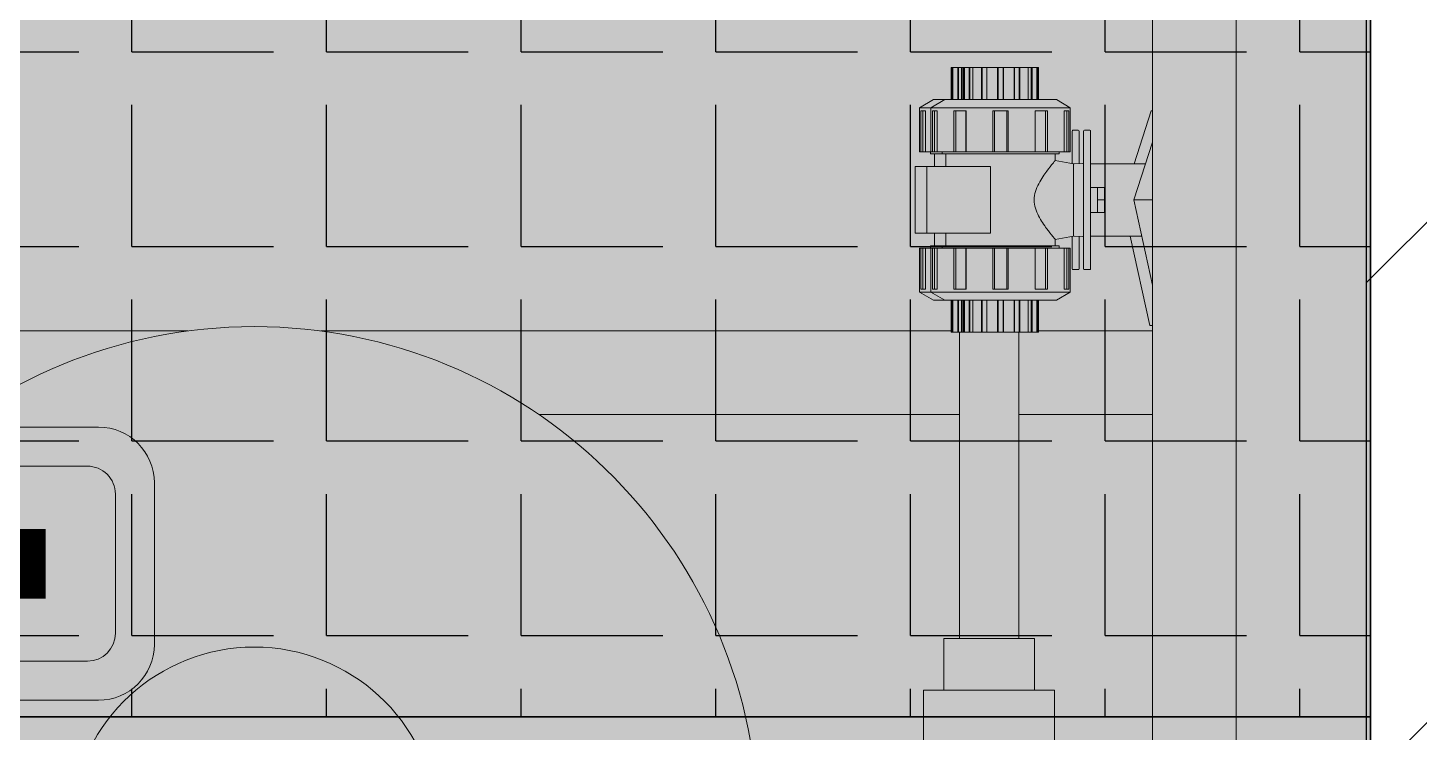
# Model space of a CAD drawing. Header units: centimetres. Extents: x 405564 to 502064, y 46284 to 60634.
# Drawn here: x 484601.71 to 484651.63, y 56776.52 to 56801.79 of the extents above; entities that cross this region are included whole.
import ezdxf

# ---------------------------------------------------------------- set-up
doc = ezdxf.new("R2010")
doc.units = ezdxf.units.CM
doc.layers.get('0').update_dxf_attribs({"color": 8, "lineweight": 9})
for name, color, linetype, lineweight in [('0-KRCN-AYDINLATMA-130426', 8, 'Continuous', 9), ('0-KRCN-MİMARİ-220526', 8, 'Continuous', 9), ('Visible (ISO)', 8, 'Continuous', 18)]:
    doc.layers.add(name, color=color, linetype=linetype, lineweight=lineweight)
for name, color, linetype in [('AS_NOT_MIMARI', 8, 'Continuous'), ('AS_TA_BETONARME', 5, 'Continuous'), ('AS_TA_TARAMA', 8, 'Continuous')]:
    doc.layers.add(name, color=color, linetype=linetype)

# ---------------------------------------------------------------- blocks, each defined once
blk = doc.blocks.new('YPL 064U 40OD00 8K89 149 MG 66')
at = {"layer": '0-KRCN-AYDINLATMA-130426'}
for points in [[(75.25, -2.900000000001455), (75.25, 2.900000000001455, 0.414213562373095), (73.25, 4.900000000001455), (-73.25, 4.900000000001455, 0.414213562373095), (-75.25, 2.900000000001455), (-75.25, -2.900000000001455, 0.414213562373095), (-73.25, -4.900000000001455), (73.25, -4.900000000001455, 0.414213562373095)], [(73.84969223145163, -2.49969223147491), (73.84969223145163, 2.499692231471272, 0.414213562373095), (72.84969223145163, 3.49969223147491), (-72.84969223145163, 3.49969223147491, 0.414213562373095), (-73.84969223145163, 2.499692231471272), (-73.84969223145163, -2.49969223147491, 0.414213562373095), (-72.84969223145163, -3.499692231478548), (72.84969223145163, -3.499692231478548, 0.414213562373095)]]:
    blk.add_lwpolyline(points, format="xyb", close=True, dxfattribs=at)
at = {"layer": '0-KRCN-AYDINLATMA-130426', "const_width": 2.508396045477002, "elevation": 1.254198022738501}
blk.add_lwpolyline([(45.35198886791477, -0.007659159149625339), (71.34746131580323, -0.007659159149625339)], dxfattribs=at)
blk = doc.blocks.new('G$C546873DE')
at = {"layer": '0-KRCN-AYDINLATMA-130426'}
blk.add_blockref('YPL 064U 40OD00 8K89 149 MG 66', (13966.92968433537, 9648.546353206795), dxfattribs=at)
blk = doc.blocks.new('A$Cdfb98813')
h = blk.add_hatch()
h.set_pattern_fill('ANGLE', color=256, scale=0.3)
h.set_pattern_definition([(0, (182.2423288424616, -979.0145099169895), (0, 2.0955), [1.524, -0.5715]), (90, (182.2423288424616, -979.0145099169895), (-2.0955, 1.28312368380664e-16), [1.524, -0.5715])])
h.paths.add_polyline_path([(1918.017789589707, 199.0009123831187), (1545.017789589707, 199.0009123831187), (1545.017789589707, 300.0000000008076), (1515.017789589707, 300.0000000008076), (1515.017789589707, 199.0009123831187), (238.9791845831787, 199.0009123831187), (238.9791845831787, -429.4996502579452), (238.9791845831787, -658.0145099169895), (1918.017789589707, -658.0145099169895)])
h.paths.add_polyline_path([(268.9791845831787, -429.4996502579452), (268.9791845831787, 169.0009123831187), (1888.017789589707, 169.0009123831187), (1888.017789589707, -628.0145099169895), (268.9791845831787, -628.0145099169895), (268.9791845831787, -453.4996502579452)], flags=16)
h.paths.add_polyline_path([(1888.017789589707, -429.4996502579452), (268.9791845831787, -429.4996502579452), (268.9791845831787, -459.4996502579452), (1888.017789589707, -459.4996502579452)], flags=0)
h = blk.add_hatch()
h.set_pattern_fill('ANGLE', color=256)
h.set_pattern_definition([(0, (1096.748313752585, -978.9895099170099), (0, 6.985000000000001), [5.08, -1.905]), (90, (1096.748313752585, -978.9895099170099), (-6.985000000000001, 4.277078946022132e-16), [5.08, -1.905])])
h.paths.add_polyline_path([(800.1391305222642, 27.50112625150359), (444.1391305222642, 27.50112625150359), (444.1391305222642, -55.47387713227363), (800.1391305222642, -55.47387713227363)])
h = blk.add_hatch()
h.set_pattern_fill('ANGLE', color=256)
h.set_pattern_definition([(0, (-483849.7456947727, -58273.93533842931), (0, 6.985), [5.08, -1.905]), (90, (-483849.7456947727, -58273.93533842931), (-6.985, 4.277078946022131e-16), [5.08, -1.905])])
h.paths.add_polyline_path([(425.1391305222642, -15.04999999962456), (800.1391305222642, -15.04999999960273), (800.1391305222642, -99.99999999962165), (900.0000000002328, -99.99999999962165), (900.1391305222642, -15.04999999960273), (1699.999999999884, -15.04999999960273), (1699.999999999884, -99.99999999962165), (1800.00000013609, -99.999999958236), (1800.139130522264, -15.04999999960273), (2235.139130522264, -15.04999999962456), (2235.139130522264, -205.9999999996217), (425.1391305222642, -206.0499999996246)])
for p, q in [((800.1391305222642, -59.49887713225326), (800.1391305222642, 27.50112625150359)), ((444.1391305222642, -55.49887713225326), (800.1391305222642, -55.49887713225326))]:
    blk.add_line(p, q)
blk.add_lwpolyline([(444.1391305222642, 27.47612625151669), (800.1391305222642, 27.47612625151669), (800.1391305222642, -55.49887713225326), (444.1391305222642, -55.49887713225326)], close=True)
for points in [[(425.1391305222642, -15.04999999962456), (800.1391305222642, -15.04999999960273), (800.1391305222642, -99.99999999962165), (900.0000000002328, -99.99999999962165), (900.1391305222642, -15.04999999960273), (1699.999999999884, -15.04999999960273), (1699.999999999884, -99.99999999962165), (1800.00000013609, -99.999999958236), (1800.139130522264, -15.04999999960273), (2235.139130522264, -15.04999999962456), (2235.139130522264, -205.9999999996217), (425.1391305222642, -206.0499999996246), (425.1391305222642, -15.04999999962456)], [(800.1391305222642, -55.49887713225326), (530.1391305222642, -55.49887713225326), (530.1391305222642, -59.49887713225326), (800.1391305222642, -59.49887713225326)]]:
    blk.add_lwpolyline(points)
at = {"layer": 'Visible (ISO)'}
for p, q in [((795.3214773299987, -15.04999999964643), (795.3214773299987, -82.16999999964177)), ((792.3214773299987, -18.04999999964643), (792.3214773299987, -81.64999999962315)), ((785.1095096627614, -32.19689751911942), (785.095171353023, -32.19689751911942)), ((785.0951713530158, -32.19689751911942), (785.0951713530158, -33.3468975191427)), ((785.1095096627614, -32.19689751911942), (785.1336157061742, -32.19689751911942)), ((785.1095096627614, -33.3468975191427), (785.1095096627614, -32.19689751911942)), ((785.1336157061742, -32.19689751911942), (785.1573128090095, -32.19689751911942)), ((785.1336157061742, -32.19689751911942), (785.1336157061742, -33.3468975191427)), ((785.3282313177624, -32.19689751911942), (785.1573128090095, -32.19689751911942)), ((785.1573128090095, -32.19689751911942), (785.1573128090095, -33.3468975191427)), ((785.3282313177624, -32.19689751911942), (785.355312241707, -32.19689751911942)), ((785.3282313177551, -33.3468975191427), (785.3282313177624, -32.19689751911942)), ((785.355312241707, -32.19689751911942), (785.4621727570557, -32.19689751911942)), ((785.355312241707, -32.19689751911942), (785.355312241707, -33.3468975191427)), ((785.5086622403614, -32.19689751911942), (785.4621727570557, -32.19689751911942)), ((785.4621727570557, -32.19689751911942), (785.4621727570557, -33.3468975191427)), ((785.5230005501071, -32.19689751911942), (785.5086622403614, -32.19689751911942)), ((785.5086622403614, -32.19689751911942), (785.5086622403614, -33.3468975191427)), ((785.5230005501071, -32.19689751911942), (785.5471065935199, -32.19689751911942)), ((785.5230005501071, -33.3468975191427), (785.5230005501071, -32.19689751911942)), ((785.5471065935199, -32.19689751911942), (785.5708036963479, -32.19689751911942)), ((785.5471065935199, -32.19689751911942), (785.5471065935199, -33.3468975191427)), ((785.7417222051008, -32.19689751911942), (785.5708036963479, -32.19689751911942)), ((785.5708036963479, -32.19689751911942), (785.5708036963479, -33.3468975191427)), ((785.7417222051008, -32.19689751911942), (785.7688031290527, -32.19689751911942)), ((785.7417222051008, -33.3468975191427), (785.7417222051008, -32.19689751911942)), ((785.7688031290527, -32.19689751911942), (785.8756636444014, -32.19689751911942)), ((785.7688031290527, -32.19689751911942), (785.7688031290527, -33.3468975191427)), ((786.183648155049, -32.19689751911942), (785.8756636444014, -32.19689751911942)), ((785.8756636444014, -32.19689751911942), (785.8756636444014, -33.3468975191427)), ((786.183648155049, -32.19689751911942), (786.2083402505523, -32.19689751911942)), ((786.1836481550417, -33.3468975191427), (786.183648155049, -32.19689751911942)), ((786.2083402505523, -32.19689751911942), (786.3705146467764, -32.19689751911942)), ((786.2083402505523, -32.19689751911942), (786.2083402505523, -33.3468975191427)), ((786.3705146467764, -32.19689751911942), (786.3771991427857, -32.19689751911942)), ((786.3705146467764, -32.19689751911942), (786.3705146467764, -33.3468975191427)), ((786.7612495457579, -32.19689751911942), (786.3771991427857, -32.19689751911942)), ((786.3771991427857, -32.19689751911942), (786.3771991427857, -33.3468975191427)), ((786.7612495457579, -32.19689751911942), (786.7786622403655, -32.19689751911942)), ((786.7612495457506, -33.3468975191427), (786.7612495457579, -32.19689751911942)), ((786.7786622403655, -32.19689751911942), (786.9586622403658, -32.19689751911942)), ((786.7786622403655, -32.19689751911942), (786.7786622403655, -33.3468975191427)), ((786.9586622403658, -32.19689751911942), (786.9760749349734, -32.19689751911942)), ((786.9586622403658, -32.19689751911942), (786.9586622403658, -33.3468975191427)), ((787.3601253379456, -32.19689751911942), (786.9760749349734, -32.19689751911942)), ((786.9760749349734, -32.19689751911942), (786.9760749349734, -33.3468975191427)), ((787.3601253379456, -32.19689751911942), (787.3668098339549, -32.19689751911942)), ((787.3601253379384, -33.3468975191427), (787.3601253379456, -32.19689751911942)), ((787.3668098339549, -32.19689751911942), (787.5289842301718, -32.19689751911942)), ((787.3668098339549, -32.19689751911942), (787.3668098339549, -33.3468975191427)), ((787.5289842301718, -32.19689751911942), (787.5536763256823, -32.19689751911942)), ((787.5289842301718, -32.19689751911942), (787.5289842301718, -33.3468975191427)), ((787.86166083633, -32.19689751911942), (787.5536763256823, -32.19689751911942)), ((787.5536763256823, -32.19689751911942), (787.5536763256823, -33.3468975191427)), ((787.86166083633, -32.19689751911942), (787.9685213516714, -32.19689751911942)), ((787.86166083633, -33.3468975191427), (787.86166083633, -32.19689751911942)), ((787.9685213516714, -32.19689751911942), (787.9956022756232, -32.19689751911942)), ((787.9685213516714, -32.19689751911942), (787.9685213516714, -33.3468975191427)), ((788.1665207843762, -32.19689751911942), (787.9956022756232, -32.19689751911942)), ((787.9956022756232, -32.19689751911942), (787.9956022756232, -33.3468975191427)), ((788.1665207843762, -32.19689751911942), (788.1902178872115, -32.19689751911942)), ((788.1665207843762, -33.3468975191427), (788.1665207843762, -32.19689751911942)), ((788.1902178872115, -32.19689751911942), (788.214323930617, -32.19689751911942)), ((788.1902178872115, -32.19689751911942), (788.1902178872115, -33.3468975191427)), ((788.2286622403626, -32.19689751911942), (788.214323930617, -32.19689751911942)), ((788.214323930617, -32.19689751911942), (788.214323930617, -33.3468975191427)), ((788.2286622403699, -32.19689751911942), (788.2286622403699, -33.3468975191427)), ((784.4551713530163, -33.3468975191427), (783.9551713530163, -33.63557265373679)), ((784.868662240362, -33.3468975191427), (784.368662240362, -33.63557265373679)), ((784.4551713530163, -33.3468975191427), (784.868662240362, -33.3468975191427)), ((784.868662240362, -33.3468975191427), (788.868662240362, -33.3468975191427)), ((788.868662240362, -33.3468975191427), (789.368662240362, -33.63557265373679)), ((783.9551713530163, -33.63557265373679), (784.368662240362, -33.63557265373679)), ((783.9551713530163, -35.21689751913804), (783.9551713530163, -33.63557265373679)), ((784.0069411563527, -35.21689751913804), (784.0069411563527, -33.74689751910778)), ((784.1770149974036, -33.74689751910778), (784.0069411563527, -33.74689751910778)), ((784.0793304772524, -35.21689751913804), (784.0793304772524, -33.74689751910778)), ((784.1770149974036, -33.74689751910778), (784.1770149974036, -35.21689751913804)), ((784.368662240362, -33.63557265373679), (789.368662240362, -33.63557265373679)), ((784.368662240362, -35.21689751913804), (784.368662240362, -33.63557265373679)), ((784.4204320436911, -35.21689751913804), (784.4204320436911, -33.74689751910778)), ((784.5905058847493, -33.74689751910778), (784.4204320436911, -33.74689751910778)), ((784.4928213645981, -35.21689751913804), (784.4928213645981, -33.74689751910778)), ((784.5905058847493, -33.74689751910778), (784.5905058847493, -35.21689751913804)), ((785.1854989255153, -35.21689751913804), (785.1854989255153, -33.74689751910778)), ((785.6307580219436, -33.74689751910778), (785.1854989255153, -33.74689751910778)), ((785.2612541797935, -35.21689751913804), (785.2612541797935, -33.74689751910778)), ((785.6253118272725, -35.21689751913804), (785.6253118272725, -33.74689751910778)), ((785.6307580219436, -33.74689751910778), (785.6307580219436, -35.21689751913804)), ((786.5934769849337, -35.21689751913804), (786.5934769849337, -33.74689751916598)), ((787.1438474957904, -33.74689751916598), (786.5934769849337, -33.74689751916598)), ((786.6436622403635, -35.21689751913804), (786.6436622403635, -33.74689751916598)), ((787.0936622403606, -35.21689751913804), (787.0936622403606, -33.74689751916598)), ((787.1438474957904, -33.74689751916598), (787.1438474957904, -35.21689751913804)), ((788.1065664587877, -35.21689751913804), (788.1065664587877, -33.74689751910778)), ((788.5518255552088, -33.74689751910778), (788.1065664587877, -33.74689751910778)), ((788.1120126534515, -35.21689751913804), (788.1120126534515, -33.74689751910778)), ((788.4760703009306, -35.21689751913804), (788.4760703009306, -33.74689751910778)), ((788.5518255552088, -33.74689751910778), (788.5518255552088, -35.21689751913804)), ((789.1468185959748, -35.21689751913804), (789.1468185959748, -33.74689751910778)), ((789.316892437033, -33.74689751910778), (789.1468185959748, -33.74689751910778)), ((789.2445031161333, -35.21689751913804), (789.2445031161333, -33.74689751910778)), ((789.316892437033, -33.74689751910778), (789.316892437033, -35.21689751913804)), ((789.368662240362, -35.21689751913804), (789.368662240362, -33.63557265373679)), ((792.2751106593496, -33.74689751916598), (791.6577632371336, -35.64689751709379)), ((792.2751106593496, -33.74689751916598), (792.3214773299987, -33.74689751916598)), ((789.6551713530207, -34.44689751911942), (789.4651713530184, -34.44689751911942)), ((790.0686622403664, -34.44689751911942), (789.8786622403641, -34.44689751911942)), ((789.4351713530195, -35.63922890229883), (789.4351713530195, -34.47689751914736)), ((789.6851713530195, -35.63968606235726), (789.6851713530195, -34.47689751914736)), ((789.8486622403652, -39.41689751914969), (789.8486622403652, -34.47689751914736)), ((790.0986622403652, -39.41689751914969), (790.0986622403652, -34.47689751914736)), ((792.3214773299987, -34.87678967690594), (791.6498081806494, -36.9439747600773)), ((783.9551713530163, -35.21689751913804), (784.0069411563527, -35.21689751913804)), ((784.0793304772524, -35.21689751913804), (784.0069411563527, -35.21689751913804)), ((784.1770149974036, -35.21689751913804), (784.0793304772524, -35.21689751913804)), ((784.1770149974036, -35.21689751913804), (784.368662240362, -35.21689751913804)), ((784.3551713530178, -35.21689751913804), (784.3551713530178, -35.29689751915434)), ((784.3551713530178, -35.29689751915434), (784.7686622403635, -35.29689751915434)), ((784.368662240362, -35.21689751913804), (784.4204320436911, -35.21689751913804)), ((784.4928213645981, -35.21689751913804), (784.4204320436911, -35.21689751913804)), ((784.5905058847493, -35.21689751913804), (784.4928213645981, -35.21689751913804)), ((784.4951713530172, -35.75189751911243), (784.4951713530172, -35.29689751915434)), ((784.5905058847493, -35.21689751913804), (785.1854989255153, -35.21689751913804)), ((784.7686622403635, -35.21689751913804), (784.7686622403635, -35.29689751915434)), ((784.7686622403635, -35.29689751915434), (788.9686622403606, -35.29689751915434)), ((784.9086622403629, -35.75189751911243), (784.9086622403629, -35.29689751915434)), ((785.2612541797935, -35.21689751913804), (785.1854989255153, -35.21689751913804)), ((785.6253118272725, -35.21689751913804), (785.2612541797935, -35.21689751913804)), ((785.6307580219436, -35.21689751913804), (785.6253118272725, -35.21689751913804)), ((785.6307580219436, -35.21689751913804), (786.5934769849337, -35.21689751913804)), ((786.6436622403635, -35.21689751913804), (786.5934769849337, -35.21689751913804)), ((787.0936622403606, -35.21689751913804), (786.6436622403635, -35.21689751913804)), ((787.1438474957904, -35.21689751913804), (787.0936622403606, -35.21689751913804)), ((787.1438474957904, -35.21689751913804), (788.1065664587877, -35.21689751913804)), ((788.1120126534515, -35.21689751913804), (788.1065664587877, -35.21689751913804)), ((788.4760703009306, -35.21689751913804), (788.1120126534515, -35.21689751913804)), ((788.5518255552088, -35.21689751913804), (788.4760703009306, -35.21689751913804)), ((788.5518255552088, -35.21689751913804), (789.1468185959748, -35.21689751913804)), ((788.8286622403612, -35.53228498169487), (788.8286622403612, -35.29689751915434)), ((788.9686622403606, -35.21689751913804), (788.9686622403606, -35.29689751915434)), ((789.2445031161333, -35.21689751913804), (789.1468185959748, -35.21689751913804)), ((789.316892437033, -35.21689751913804), (789.2445031161333, -35.21689751913804)), ((789.316892437033, -35.21689751913804), (789.368662240362, -35.21689751913804)), ((783.8051713530222, -35.75189751911243), (784.2186622403606, -35.75189751911243)), ((783.8051713530222, -38.1418975191264), (783.8051713530222, -35.75189751911243)), ((784.2186622403606, -35.75189751911243), (786.4999143590103, -35.75189751911243)), ((784.2186622403606, -38.1418975191264), (784.2186622403606, -35.75189751911243)), ((786.4999143590103, -35.75189751911243), (786.4999143590103, -38.1418975191264)), ((789.4786622403626, -35.64689751913106), (788.8286622403612, -35.53228498169487)), ((789.4786622403626, -38.24689751916598), (789.4786622403626, -35.64689751913106)), ((789.5076152553593, -35.64588645811459), (789.8197092253613, -35.634987896141)), ((792.0712541238099, -35.64689751709379), (790.0986622403652, -35.64689751709379)), ((790.0986622403652, -36.49710627023164), (790.3486622403652, -36.49710627040626)), ((790.3486622403652, -36.93479934515931), (790.3486622403652, -36.49710627040626)), ((790.3486622403652, -36.49710627040626), (790.5986622403652, -36.49710627011522)), ((790.3486622403652, -36.93479934515931), (790.3486622403652, -36.95991833211887)), ((790.3486622403652, -36.94712109736433), (790.5986622403652, -36.9471210971315)), ((790.5986622403652, -36.49709736614754), (790.5986622403652, -36.48421555013196)), ((790.5986622403652, -36.49710627011522), (790.5986622403652, -36.49709736614754)), ((790.5986622403652, -36.9471210971315), (790.5986622403652, -36.49710627011522)), ((790.5986622403652, -37.39711084514424), (790.5986622403652, -36.9471210971315)), ((791.6498081806494, -36.9439747600773), (791.643101368245, -36.94179558463661)), ((791.643101368245, -36.94179558463661), (791.6442324399759, -36.94689751935225)), ((792.3214773299987, -36.94689751911942), (791.6442324399759, -36.94689751935225)), ((791.6442324399759, -36.94689751935225), (792.3214773300351, -40.00175180449882)), ((790.0986622403652, -37.39711084526066), (790.3486622403652, -37.39711084537707)), ((790.3486622403652, -37.39711084537707), (790.3486622403652, -36.95991833211887)), ((790.3486622403652, -37.39711084537707), (790.5986622403652, -37.39711084514424)), ((790.5986622403652, -37.4099731151437), (790.5986622403652, -37.39711084514424)), ((784.2186622403606, -38.1418975191264), (783.8051713530222, -38.1418975191264)), ((786.4999143590103, -38.1418975191264), (784.2186622403606, -38.1418975191264)), ((784.4951713530172, -38.5968975191427), (784.4951713530172, -38.1418975191264)), ((784.9086622403629, -38.5968975191427), (784.9086622403629, -38.1418975191264)), ((789.4786622403626, -38.24689751916598), (788.8286622403612, -38.36151005660217)), ((788.8286622403612, -38.5968975191427), (788.8286622403612, -38.36151005660217)), ((789.4351713530195, -39.41689751914969), (789.4351713530195, -38.25456613599822)), ((789.5076152553593, -38.24790858012425), (789.8197092253613, -38.25880714215604)), ((789.6851713530195, -39.41689751914969), (789.6851713530195, -38.25410897593979)), ((791.9324355012795, -38.24689751613919), (790.0986622403652, -38.24689751613919)), ((791.5189446133081, -38.24689751613919), (792.2283675342842, -41.44689751911942)), ((784.0069411563527, -38.676897519159), (783.9551713530163, -38.676897519159)), ((783.9551713530163, -38.676897519159), (783.9551713530163, -40.25822238456026)), ((784.0069411563527, -38.676897519159), (784.0793304772524, -38.676897519159)), ((784.0069411563527, -40.14689751913106), (784.0069411563527, -38.676897519159)), ((784.0793304772524, -38.676897519159), (784.1770149974036, -38.676897519159)), ((784.0793304772524, -38.676897519159), (784.0793304772524, -40.14689751913106)), ((784.368662240362, -38.676897519159), (784.1770149974036, -38.676897519159)), ((784.1770149974036, -38.676897519159), (784.1770149974036, -40.14689751913106)), ((784.7686622403635, -38.5968975191427), (784.3551713530178, -38.5968975191427)), ((784.3551713530178, -38.676897519159), (784.3551713530178, -38.5968975191427)), ((784.4204320436911, -38.676897519159), (784.368662240362, -38.676897519159)), ((784.368662240362, -38.676897519159), (784.368662240362, -40.25822238456026)), ((784.4204320436911, -38.676897519159), (784.4928213645981, -38.676897519159)), ((784.4204320436911, -40.14689751913106), (784.4204320436911, -38.676897519159)), ((784.4928213645981, -38.676897519159), (784.5905058847493, -38.676897519159)), ((784.4928213645981, -38.676897519159), (784.4928213645981, -40.14689751913106)), ((785.1854989255153, -38.676897519159), (784.5905058847493, -38.676897519159)), ((784.5905058847493, -38.676897519159), (784.5905058847493, -40.14689751913106)), ((788.9686622403606, -38.5968975191427), (784.7686622403635, -38.5968975191427)), ((784.7686622403635, -38.676897519159), (784.7686622403635, -38.5968975191427)), ((785.1854989255153, -38.676897519159), (785.2612541797935, -38.676897519159)), ((785.1854989255153, -40.14689751918927), (785.1854989255153, -38.676897519159)), ((785.2612541797935, -38.676897519159), (785.6253118272725, -38.676897519159)), ((785.2612541797935, -38.676897519159), (785.2612541797935, -40.14689751918927)), ((785.6253118272725, -38.676897519159), (785.6307580219436, -38.676897519159)), ((785.6253118272725, -38.676897519159), (785.6253118272725, -40.14689751918927)), ((786.5934769849337, -38.676897519159), (785.6307580219436, -38.676897519159)), ((785.6307580219436, -38.676897519159), (785.6307580219436, -40.14689751918927)), ((786.5934769849337, -38.676897519159), (786.6436622403635, -38.676897519159)), ((786.5934769849337, -40.14689751913106), (786.5934769849337, -38.676897519159)), ((786.6436622403635, -38.676897519159), (787.0936622403606, -38.676897519159)), ((786.6436622403635, -38.676897519159), (786.6436622403635, -40.14689751913106)), ((787.0936622403606, -38.676897519159), (787.1438474957904, -38.676897519159)), ((787.0936622403606, -38.676897519159), (787.0936622403606, -40.14689751913106)), ((788.1065664587877, -38.676897519159), (787.1438474957904, -38.676897519159)), ((787.1438474957904, -38.676897519159), (787.1438474957904, -40.14689751913106)), ((788.1065664587877, -40.14689751918927), (788.1065664587877, -38.676897519159)), ((788.1065664587877, -38.676897519159), (788.1120126534515, -38.676897519159)), ((788.1120126534515, -38.676897519159), (788.1120126534515, -40.14689751918927)), ((788.1120126534515, -38.676897519159), (788.4760703009306, -38.676897519159)), ((788.4760703009306, -38.676897519159), (788.5518255552088, -38.676897519159)), ((788.4760703009306, -38.676897519159), (788.4760703009306, -40.14689751918927)), ((788.5518255552088, -38.676897519159), (788.5518255552088, -40.14689751918927)), ((789.1468185959748, -38.676897519159), (788.5518255552088, -38.676897519159)), ((788.9686622403606, -38.676897519159), (788.9686622403606, -38.5968975191427)), ((789.1468185959748, -38.676897519159), (789.2445031161333, -38.676897519159)), ((789.1468185959748, -40.14689751913106), (789.1468185959748, -38.676897519159)), ((789.2445031161333, -38.676897519159), (789.316892437033, -38.676897519159)), ((789.2445031161333, -38.676897519159), (789.2445031161333, -40.14689751913106)), ((789.368662240362, -38.676897519159), (789.316892437033, -38.676897519159)), ((789.316892437033, -38.676897519159), (789.316892437033, -40.14689751913106)), ((789.368662240362, -38.676897519159), (789.368662240362, -40.25822238456026)), ((789.6551713530207, -39.44689751911942), (789.4651713530184, -39.44689751911942)), ((790.0686622403664, -39.44689751911942), (789.8786622403641, -39.44689751911942)), ((784.368662240362, -40.25822238456026), (783.9551713530163, -40.25822238456026)), ((784.4551713530163, -40.54689751915434), (783.9551713530163, -40.25822238456026)), ((784.0069411563527, -40.14689751913106), (784.1770149974036, -40.14689751913106)), ((789.368662240362, -40.25822238456026), (784.368662240362, -40.25822238456026)), ((784.868662240362, -40.54689751915434), (784.368662240362, -40.25822238456026)), ((784.4204320436911, -40.14689751913106), (784.5905058847493, -40.14689751913106)), ((785.1854989255153, -40.14689751918927), (785.6307580219436, -40.14689751918927)), ((786.5934769849337, -40.14689751913106), (787.1438474957904, -40.14689751913106)), ((788.1065664587877, -40.14689751918927), (788.5518255552088, -40.14689751918927)), ((788.868662240362, -40.54689751915434), (789.368662240362, -40.25822238456026)), ((789.1468185959748, -40.14689751913106), (789.316892437033, -40.14689751913106)), ((784.868662240362, -40.54689751915434), (784.4551713530163, -40.54689751915434)), ((788.868662240362, -40.54689751915434), (784.868662240362, -40.54689751915434)), ((785.0951713530158, -41.69689751911942), (785.0951713530158, -40.54689751915434)), ((785.1095096627614, -41.69689751911942), (785.1095096627614, -40.54689751915434)), ((785.1336157061742, -41.69689751911942), (785.1336157061742, -40.54689751915434)), ((785.1573128090022, -40.54689751915434), (785.1573128090095, -41.69689751911942)), ((785.3282313177624, -41.69689751911942), (785.3282313177624, -40.54689751915434)), ((785.355312241707, -41.69689751911942), (785.355312241707, -40.54689751915434)), ((785.4621727570557, -40.54689751915434), (785.4621727570557, -41.69689751911942)), ((785.5086622403614, -41.69689751911942), (785.5086622403614, -40.54689751915434)), ((785.5230005501071, -41.69689751911942), (785.5230005501071, -40.54689751915434)), ((785.5471065935199, -41.69689751911942), (785.5471065935199, -40.54689751915434)), ((785.5708036963479, -40.54689751915434), (785.5708036963479, -41.69689751911942)), ((785.7417222051008, -41.69689751911942), (785.7417222051008, -40.54689751915434)), ((785.7688031290527, -41.69689751911942), (785.7688031290527, -40.54689751915434)), ((785.8756636444014, -40.54689751915434), (785.8756636444014, -41.69689751911942)), ((786.183648155049, -41.69689751911942), (786.183648155049, -40.54689751915434)), ((786.2083402505523, -41.69689751911942), (786.2083402505523, -40.54689751915434)), ((786.3705146467764, -41.69689751911942), (786.3705146467764, -40.54689751915434)), ((786.3771991427857, -40.54689751915434), (786.3771991427857, -41.69689751911942)), ((786.7612495457579, -41.69689751911942), (786.7612495457579, -40.54689751915434)), ((786.7786622403655, -41.69689751911942), (786.7786622403655, -40.54689751915434)), ((786.9586622403658, -41.69689751911942), (786.9586622403658, -40.54689751915434)), ((786.9760749349734, -40.54689751915434), (786.9760749349734, -41.69689751911942)), ((787.3601253379456, -41.69689751911942), (787.3601253379456, -40.54689751915434)), ((787.3668098339549, -41.69689751911942), (787.3668098339549, -40.54689751915434)), ((787.5289842301718, -41.69689751911942), (787.5289842301718, -40.54689751915434)), ((787.5536763256823, -40.54689751915434), (787.5536763256823, -41.69689751911942)), ((787.86166083633, -41.69689751911942), (787.86166083633, -40.54689751915434)), ((787.9685213516714, -41.69689751911942), (787.9685213516714, -40.54689751915434)), ((787.9956022756305, -40.54689751915434), (787.9956022756232, -41.69689751911942)), ((788.1665207843762, -41.69689751911942), (788.1665207843762, -40.54689751915434)), ((788.1902178872115, -41.69689751911942), (788.1902178872115, -40.54689751915434)), ((788.2143239306242, -40.54689751915434), (788.214323930617, -41.69689751911942)), ((788.2286622403699, -41.69689751911942), (788.2286622403699, -40.54689751915434)), ((757.701393303425, -41.64999999962313), (741.0167458447395, -41.64999999962313)), ((785.0951713530158, -41.64999999962315), (762.4686543769421, -41.64999999962314)), ((785.095171353023, -41.69689751911942), (785.1095096627614, -41.69689751911942)), ((785.1336157061742, -41.69689751911942), (785.1095096627614, -41.69689751911942)), ((785.1573128090095, -41.69689751911942), (785.1336157061742, -41.69689751911942)), ((785.1573128090095, -41.69689751911942), (785.3282313177624, -41.69689751911942)), ((785.355312241707, -41.69689751911942), (785.3282313177624, -41.69689751911942)), ((785.4621727570557, -41.69689751911942), (785.355312241707, -41.69689751911942)), ((785.3883713528703, -41.69689751911942), (785.3883713529431, -52.6874258068929)), ((785.4621727570557, -41.69689751911942), (785.5086622403614, -41.69689751911942)), ((785.5086622403614, -41.69689751911942), (785.5230005501071, -41.69689751911942)), ((785.5471065935199, -41.69689751911942), (785.5230005501071, -41.69689751911942)), ((785.5708036963479, -41.69689751911942), (785.5471065935199, -41.69689751911942)), ((785.5708036963479, -41.69689751911942), (785.7417222051008, -41.69689751911942)), ((785.7688031290527, -41.69689751911942), (785.7417222051008, -41.69689751911942)), ((785.8756636444014, -41.69689751911942), (785.7688031290527, -41.69689751911942)), ((785.8756636444014, -41.69689751911942), (786.183648155049, -41.69689751911942)), ((786.2083402505523, -41.69689751911942), (786.183648155049, -41.69689751911942)), ((786.3705146467764, -41.69689751911942), (786.2083402505523, -41.69689751911942)), ((786.3771991427857, -41.69689751911942), (786.3705146467764, -41.69689751911942)), ((786.3771991427857, -41.69689751911942), (786.7612495457579, -41.69689751911942)), ((786.7786622403655, -41.69689751911942), (786.7612495457579, -41.69689751911942)), ((786.9586622403658, -41.69689751911942), (786.7786622403655, -41.69689751911942)), ((786.9760749349734, -41.69689751911942), (786.9586622403658, -41.69689751911942)), ((786.9760749349734, -41.69689751911942), (787.3601253379456, -41.69689751911942)), ((787.3668098339549, -41.69689751911942), (787.3601253379456, -41.69689751911942)), ((787.5289842301718, -41.69689751911942), (787.3668098339549, -41.69689751911942)), ((787.521971352864, -41.69689751911942), (787.5219713529368, -52.6874258068929)), ((787.5536763256823, -41.69689751911942), (787.5289842301718, -41.69689751911942)), ((787.5536763256823, -41.69689751911942), (787.86166083633, -41.69689751911942)), ((787.9685213516714, -41.69689751911942), (787.86166083633, -41.69689751911942)), ((787.9956022756232, -41.69689751911942), (787.9685213516714, -41.69689751911942)), ((787.9956022756232, -41.69689751911942), (788.1665207843762, -41.69689751911942)), ((788.1902178872115, -41.69689751911942), (788.1665207843762, -41.69689751911942)), ((788.214323930617, -41.69689751911942), (788.1902178872115, -41.69689751911942)), ((788.214323930617, -41.69689751911942), (788.2286622403626, -41.69689751911942)), ((792.3214773299987, -41.64999999962315), (788.2286622403699, -41.64999999962315)), ((792.3214773299987, -41.44689751911942), (792.2283675342842, -41.44689751911942)), ((785.3883713528849, -44.64999999962315), (770.2995164069871, -44.64999999962314)), ((792.3214773299987, -44.64999999962315), (787.5219713528859, -44.64999999962315)), ((788.080771353023, -52.68742580706752), (784.829571353017, -52.68742580706752)), ((784.829571353017, -52.68742580706752), (784.829571353017, -54.5416258070691)), ((788.080771353023, -52.68742580706752), (788.080771353023, -54.5416258070691)), ((788.8046713530202, -54.5416258070691), (784.1056713530197, -54.5416258070691)), ((784.1056713530197, -54.5416258070691), (784.1056713530197, -56.55581036973312)), ((788.8046713530202, -54.5416258070691), (788.8046713530202, -56.55581036973312))]:
    blk.add_line(p, q, dxfattribs=at)
for centre, radius, start, end in [((789.46517135451, -34.47689752060255), 0.03000000149000006, 90.00000283153828, 179.9999971551899), ((789.6551713515291, -34.47689752060255), 0.03000000148999995, 2.841471789085147e-06, 89.9999971682446), ((789.8786622418556, -34.47689752060255), 0.03000000149000006, 90.00000283153828, 179.9999971551899), ((790.0686622388748, -34.47689752060255), 0.03000000148999995, 2.841471789085147e-06, 89.9999971682446), ((789.4051713524532, -35.60500617081566), 0.03000000056373166, 278.2354092165863, 359.999999322988), ((789.5086622409217, -35.67586818349814), 0.03000000055999981, 92.00000123041733, 179.9999993329894), ((789.8186622397989, -35.60500617081566), 0.03000000056373166, 272.0000012286483, 359.999999322988), ((789.4051713524532, -38.28878886748139), 0.03000000056373166, 6.77025578992707e-07, 81.7645907838551), ((789.5086622409217, -38.2179268547989), 0.0300000005599998, 180.0000006670106, 267.9999987691477), ((789.8186622397989, -38.28878886748139), 0.03000000056373165, 6.77025578992707e-07, 87.99999877135218), ((789.46517135451, -39.41689751763629), 0.03000000149000006, 180.0000028447965, 269.9999971682446), ((789.6551713515291, -39.41689751763629), 0.03000000148999995, 270.0000028315383, 359.9999971585418), ((789.8786622418556, -39.41689751763629), 0.03000000149000006, 180.0000028447965, 269.9999971682446), ((790.0686622388748, -39.41689751763629), 0.03000000148999995, 270.0000028315383, 359.9999971585418), ((760.0850238401836, -59.59236064321161), 18.09999999999993, 273.378927160989, 266.621072839427), ((760.0850238401836, -59.59236064321161), 6.600000000000001, 279.3018893896173, 260.6981106116168)]:
    blk.add_arc(centre, radius, start, end, dxfattribs=at)
blk.add_open_spline([(788.8286622403612, -38.36151005660217), (788.8286622403612, -38.36151005660217), (788.8214079324171, -38.35276443418847), (788.7919980406368, -38.31699915009817), (788.7698562523146, -38.28999558004584), (788.6852364299993, -38.18514828454504), (788.6036366337794, -38.08236776188282), (788.4749130429991, -37.90690316889236), (788.4258861239214, -37.83775061177589), (788.3270540020894, -37.6869399493517), (788.2772400612666, -37.60532921850249), (788.186974923301, -37.43245663954444), (788.1465497599202, -37.34124262957634), (788.0881544564982, -37.15033618233433), (788.0704797652579, -37.05055652472224), (788.0704797652579, -36.94689751911942), (788.0704797652579, -36.8408268162239), (788.0889588010541, -36.73911681306349), (788.1494717864844, -36.54482209217535), (788.191207920252, -36.45215118816854), (788.2840473757024, -36.27664698434096), (788.3351238059477, -36.19389011001481), (788.4361117721564, -36.04122276907587), (788.4860338944636, -35.97136397608124), (788.612652765325, -35.79994455260025), (788.6911673271388, -35.701224516095), (788.7723970792213, -35.60069196770932), (788.7936060710126, -35.57483611047068), (788.8217450498996, -35.54062519799486), (788.8286622403612, -35.53228498169487), (788.8286622403612, -35.53228498169487)], degree=3, knots=[7.205301252752939, 7.205301252752939, 7.205301252755862, 7.205301252755862, 7.494482019495193, 7.494482019495193, 7.783662786237447, 7.783662786237447, 8.362024319721955, 8.362024319721955, 8.673001336470293, 8.673001336470293, 8.983978353218632, 8.983978353218632, 9.29495536996697, 9.29495536996697, 9.60593238671531, 9.60593238671531, 9.60593238671531, 9.924144495387896, 9.924144495387896, 10.24235660406048, 10.24235660406048, 10.56056871273307, 10.56056871273307, 10.87878082140566, 10.87878082140566, 11.44352413375812, 11.44352413375812, 11.72589578993436, 11.72589578993436, 12.00826744611059, 12.00826744611059, 12.00826744611605, 12.00826744611605], dxfattribs=at)
blk = doc.blocks.new('A$C6A10306C')
at = {"layer": 'AS_TA_TARAMA'}
h = blk.add_hatch(dxfattribs=at)
h.set_pattern_fill('ANSI33', color=256, scale=4, angle=180)
h.set_pattern_definition([(225, (17560.67968432186, -7819.29870410201), (17.9605122421383, -17.96051224213831), []), (225, (17542.7191643219, -7819.29870410201), (17.9605122421383, -17.96051224213831), [12.7, -6.35])])
h.paths.add_polyline_path([(14085.67968432221, -3801.453646793379), (14185.67968432221, -3801.453646793379), (14185.67968432221, -3901.453646793379), (14085.67968432221, -3901.453646793379)])
at = {"layer": 'AS_TA_BETONARME'}
blk.add_lwpolyline([(14085.67968432221, -3801.453646793379), (14185.67968432221, -3801.453646793379), (14185.67968432221, -3901.453646793379), (14085.67968432221, -3901.453646793379)], close=True, dxfattribs=at)
at = {"layer": 'AS_NOT_MIMARI'}
blk.add_blockref('A$Cdfb98813', (13285.67968432198, -3801.453646793758), dxfattribs=at)

msp = doc.modelspace()

# ---------------------------------------------------------------- block references
at = {"layer": '0-KRCN-AYDINLATMA-130426'}
msp.add_blockref('G$C546873DE', (470564.0660104521, 47134.01622488972), dxfattribs=at)

# ---------------------------------------------------------------- next in the draw order: block references
at = {"layer": '0-KRCN-MİMARİ-220526'}
msp.add_blockref('A$C6A10306C', (470564.0660104521, 60634.01622488972), dxfattribs=at)

doc.saveas('drawing.dxf')
